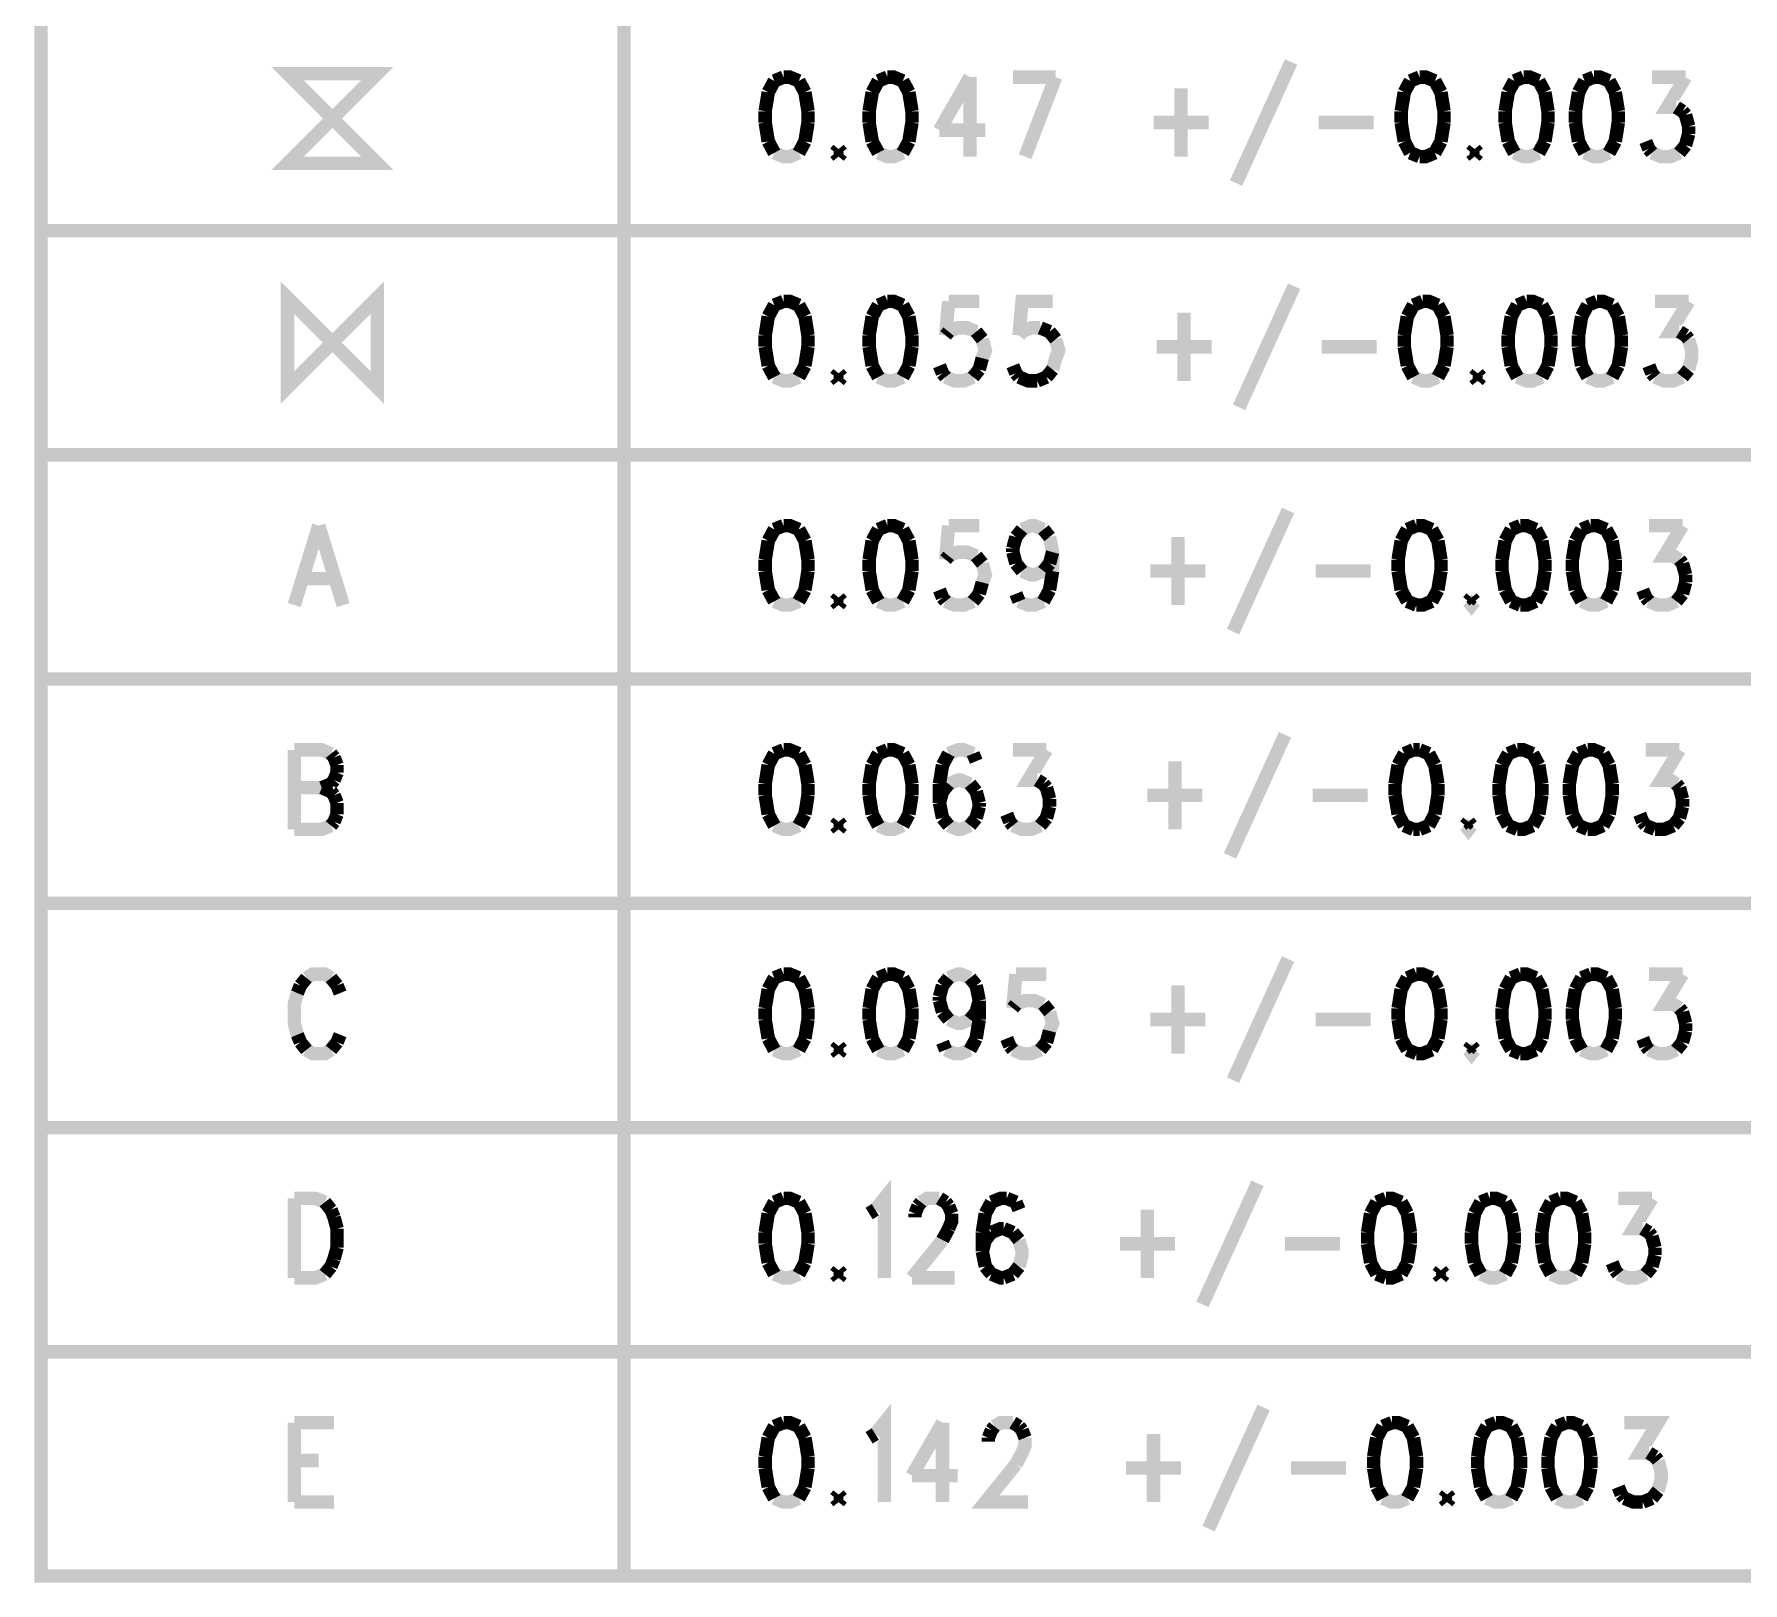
# Model space of a CAD drawing. Extents: x 7.3 to 18.3, y 4.7 to 13.
# Drawn here: x 14.617 to 16.522, y 7.992 to 9.719 of the extents above; entities that cross this region are included whole.
import ezdxf

# ---------------------------------------------------------------- set-up
doc = ezdxf.new("R2010")
doc.units = 0
doc.layers.add('DD_PHO', color=6, linetype='CONTINUOUS')

msp = doc.modelspace()

# ---------------------------------------------------------------- linework, layer by layer
at = {"layer": 'DD_PHO', "const_width": 0.015}
for points in [[(14.625, 11.325), (14.625, 8), (18.275, 8), (18.275, 11.325), (14.625, 11.325)], [(15.275, 11.025), (15.275, 8)], [(14.9, 9.675), (15, 9.675), (14.9, 9.575), (15, 9.575), (14.9, 9.675)], [(15.45295, 9.67109), (15.44272, 9.66687)], [(15.47, 9.66687), (15.45977, 9.67109), (15.45295, 9.67109)], [(15.56886, 9.67109), (15.55863, 9.66687)], [(15.5859, 9.66687), (15.57568, 9.67109), (15.56886, 9.67109)], [(15.6609, 9.67109), (15.62681, 9.61203)], [(15.6609, 9.67109), (15.6609, 9.5825)], [(15.70863, 9.67109), (15.75636, 9.67109)], [(15.75636, 9.67109), (15.72227, 9.5825)], [(16.01886, 9.68796), (15.9575, 9.55296)], [(16.16204, 9.67109), (16.15181, 9.66687)], [(16.17909, 9.66687), (16.16886, 9.67109), (16.16204, 9.67109)], [(16.27795, 9.67109), (16.26772, 9.66687)], [(16.295, 9.66687), (16.28477, 9.67109), (16.27795, 9.67109)], [(16.35636, 9.67109), (16.34613, 9.66687)], [(16.3734, 9.66687), (16.36318, 9.67109), (16.35636, 9.67109)], [(16.42113, 9.67109), (16.45863, 9.67109)], [(16.45863, 9.67109), (16.43818, 9.63734), (16.4484, 9.63734)], [(15.4359, 9.65421), (15.4325, 9.63312)], [(15.44272, 9.66687), (15.4359, 9.65421)], [(15.47681, 9.65421), (15.47, 9.66687)], [(15.48022, 9.63312), (15.47681, 9.65421)], [(15.55181, 9.65421), (15.5484, 9.63312)], [(15.55863, 9.66687), (15.55181, 9.65421)], [(15.59272, 9.65421), (15.5859, 9.66687)], [(15.59613, 9.63312), (15.59272, 9.65421)], [(15.89613, 9.65843), (15.89613, 9.5825)], [(16.145, 9.65421), (16.14159, 9.63312)], [(16.15181, 9.66687), (16.145, 9.65421)], [(16.1859, 9.65421), (16.17909, 9.66687)], [(16.18931, 9.63312), (16.1859, 9.65421)], [(16.2609, 9.65421), (16.2575, 9.63312)], [(16.26772, 9.66687), (16.2609, 9.65421)], [(16.30181, 9.65421), (16.295, 9.66687)], [(16.30522, 9.63312), (16.30181, 9.65421)], [(16.33931, 9.65421), (16.3359, 9.63312)], [(16.34613, 9.66687), (16.33931, 9.65421)], [(16.38022, 9.65421), (16.3734, 9.66687)], [(16.38363, 9.63312), (16.38022, 9.65421)], [(15.4325, 9.63312), (15.4325, 9.62046)], [(15.48022, 9.62046), (15.48022, 9.63312)], [(15.5484, 9.63312), (15.5484, 9.62046)], [(15.59613, 9.62046), (15.59613, 9.63312)], [(16.14159, 9.63312), (16.14159, 9.62046)], [(16.18931, 9.62046), (16.18931, 9.63312)], [(16.2575, 9.63312), (16.2575, 9.62046)], [(16.30522, 9.62046), (16.30522, 9.63312)], [(16.3359, 9.63312), (16.3359, 9.62046)], [(16.38363, 9.62046), (16.38363, 9.63312)], [(16.4484, 9.63734), (16.45522, 9.63312)], [(16.45522, 9.63312), (16.45863, 9.6289)], [(15.4325, 9.62046), (15.4359, 9.59937)], [(15.47681, 9.59937), (15.48022, 9.62046)], [(15.5484, 9.62046), (15.55181, 9.59937)], [(15.59272, 9.59937), (15.59613, 9.62046)], [(15.86545, 9.62046), (15.92681, 9.62046)], [(16.04954, 9.62046), (16.1109, 9.62046)], [(16.14159, 9.62046), (16.145, 9.59937)], [(16.1859, 9.59937), (16.18931, 9.62046)], [(16.2575, 9.62046), (16.2609, 9.59937)], [(16.30181, 9.59937), (16.30522, 9.62046)], [(16.3359, 9.62046), (16.33931, 9.59937)], [(16.38022, 9.59937), (16.38363, 9.62046)], [(16.45863, 9.6289), (16.46204, 9.61625)], [(16.46204, 9.61625), (16.46204, 9.60781)], [(15.4359, 9.59937), (15.44272, 9.58671)], [(15.47, 9.58671), (15.47681, 9.59937)], [(15.55181, 9.59937), (15.55863, 9.58671)], [(15.5859, 9.58671), (15.59272, 9.59937)], [(15.62681, 9.61203), (15.67795, 9.61203)], [(16.145, 9.59937), (16.15181, 9.58671)], [(16.17909, 9.58671), (16.1859, 9.59937)], [(16.2609, 9.59937), (16.26772, 9.58671)], [(16.295, 9.58671), (16.30181, 9.59937)], [(16.33931, 9.59937), (16.34613, 9.58671)], [(16.3734, 9.58671), (16.38022, 9.59937)], [(16.41772, 9.59093), (16.41431, 9.59937)], [(16.45863, 9.59515), (16.45181, 9.58671)], [(16.46204, 9.60781), (16.45863, 9.59515)], [(15.44272, 9.58671), (15.45295, 9.5825), (15.45977, 9.5825), (15.47, 9.58671)], [(15.51431, 9.59093), (15.5109, 9.58671)], [(15.5109, 9.58671), (15.51431, 9.5825)], [(15.51772, 9.58671), (15.51431, 9.59093)], [(15.51431, 9.5825), (15.51772, 9.58671)], [(15.55863, 9.58671), (15.56886, 9.5825), (15.57568, 9.5825), (15.5859, 9.58671)], [(16.15181, 9.58671), (16.16204, 9.5825)], [(16.16204, 9.5825), (16.16886, 9.5825), (16.17909, 9.58671)], [(16.2234, 9.59093), (16.22, 9.58671)], [(16.22, 9.58671), (16.2234, 9.5825)], [(16.22681, 9.58671), (16.2234, 9.59093)], [(16.2234, 9.5825), (16.22681, 9.58671)], [(16.26772, 9.58671), (16.27795, 9.5825), (16.28477, 9.5825), (16.295, 9.58671)], [(16.34613, 9.58671), (16.35636, 9.5825), (16.36318, 9.5825), (16.3734, 9.58671)], [(16.42113, 9.58671), (16.41772, 9.59093)], [(16.45181, 9.58671), (16.44159, 9.5825), (16.43136, 9.5825), (16.42113, 9.58671)], [(14.625, 9.5), (18.275, 9.5)], [(14.9, 9.325), (14.9, 9.425), (15, 9.325), (15, 9.425), (14.9, 9.325)], [(16.02227, 9.43796), (15.9609, 9.30296)], [(15.4359, 9.40421), (15.4325, 9.38312)], [(15.44272, 9.41687), (15.4359, 9.40421)], [(15.45295, 9.42109), (15.44272, 9.41687)], [(15.47, 9.41687), (15.45977, 9.42109), (15.45295, 9.42109)], [(15.47681, 9.40421), (15.47, 9.41687)], [(15.48022, 9.38312), (15.47681, 9.40421)], [(15.55181, 9.40421), (15.5484, 9.38312)], [(15.55863, 9.41687), (15.55181, 9.40421)], [(15.56886, 9.42109), (15.55863, 9.41687)], [(15.5859, 9.41687), (15.57568, 9.42109), (15.56886, 9.42109)], [(15.59272, 9.40421), (15.5859, 9.41687)], [(15.59613, 9.38312), (15.59272, 9.40421)], [(15.63704, 9.42109), (15.63363, 9.38312)], [(15.67113, 9.42109), (15.63704, 9.42109)], [(15.75295, 9.42109), (15.71886, 9.42109), (15.71545, 9.38312)], [(15.89954, 9.40843), (15.89954, 9.3325)], [(16.1484, 9.40421), (16.145, 9.38312)], [(16.15522, 9.41687), (16.1484, 9.40421)], [(16.16545, 9.42109), (16.15522, 9.41687)], [(16.1825, 9.41687), (16.17227, 9.42109), (16.16545, 9.42109)], [(16.18931, 9.40421), (16.1825, 9.41687)], [(16.19272, 9.38312), (16.18931, 9.40421)], [(16.26431, 9.40421), (16.2609, 9.38312)], [(16.27113, 9.41687), (16.26431, 9.40421)], [(16.28136, 9.42109), (16.27113, 9.41687)], [(16.2984, 9.41687), (16.28818, 9.42109), (16.28136, 9.42109)], [(16.30522, 9.40421), (16.2984, 9.41687)], [(16.30863, 9.38312), (16.30522, 9.40421)], [(16.34272, 9.40421), (16.33931, 9.38312)], [(16.34954, 9.41687), (16.34272, 9.40421)], [(16.35977, 9.42109), (16.34954, 9.41687)], [(16.37681, 9.41687), (16.36659, 9.42109), (16.35977, 9.42109)], [(16.38363, 9.40421), (16.37681, 9.41687)], [(16.38704, 9.38312), (16.38363, 9.40421)], [(16.42454, 9.42109), (16.46204, 9.42109)], [(16.46204, 9.42109), (16.44159, 9.38734), (16.45181, 9.38734)], [(15.63363, 9.38312), (15.63704, 9.38734)], [(15.63704, 9.38734), (15.64727, 9.39156), (15.6575, 9.39156), (15.66772, 9.38734)], [(15.66772, 9.38734), (15.67454, 9.3789)], [(15.71545, 9.38312), (15.71886, 9.38734), (15.72909, 9.39156), (15.73931, 9.39156)], [(15.73931, 9.39156), (15.74954, 9.38734)], [(15.74954, 9.38734), (15.75636, 9.3789)], [(16.45181, 9.38734), (16.45863, 9.38312)], [(15.4325, 9.38312), (15.4325, 9.37046)], [(15.4325, 9.37046), (15.4359, 9.34937)], [(15.47681, 9.34937), (15.48022, 9.37046)], [(15.48022, 9.37046), (15.48022, 9.38312)], [(15.5484, 9.38312), (15.5484, 9.37046)], [(15.5484, 9.37046), (15.55181, 9.34937)], [(15.59272, 9.34937), (15.59613, 9.37046)], [(15.59613, 9.37046), (15.59613, 9.38312)], [(15.67454, 9.3789), (15.67795, 9.36625), (15.67454, 9.35781)], [(15.75636, 9.3789), (15.75977, 9.36625), (15.75636, 9.35781), (15.75295, 9.34515)], [(15.86886, 9.37046), (15.93022, 9.37046)], [(16.05295, 9.37046), (16.11431, 9.37046)], [(16.145, 9.38312), (16.145, 9.37046)], [(16.145, 9.37046), (16.1484, 9.34937)], [(16.18931, 9.34937), (16.19272, 9.37046)], [(16.19272, 9.37046), (16.19272, 9.38312)], [(16.2609, 9.38312), (16.2609, 9.37046)], [(16.2609, 9.37046), (16.26431, 9.34937)], [(16.30522, 9.34937), (16.30863, 9.37046)], [(16.30863, 9.37046), (16.30863, 9.38312)], [(16.33931, 9.38312), (16.33931, 9.37046)], [(16.33931, 9.37046), (16.34272, 9.34937)], [(16.38363, 9.34937), (16.38704, 9.37046)], [(16.38704, 9.37046), (16.38704, 9.38312)], [(16.45863, 9.38312), (16.46204, 9.3789)], [(16.46204, 9.3789), (16.46545, 9.36625), (16.46545, 9.35781), (16.46204, 9.34515)], [(15.4359, 9.34937), (15.44272, 9.33671)], [(15.47, 9.33671), (15.47681, 9.34937)], [(15.55181, 9.34937), (15.55863, 9.33671)], [(15.5859, 9.33671), (15.59272, 9.34937)], [(15.63022, 9.34093), (15.62681, 9.34937)], [(15.67454, 9.35781), (15.67113, 9.34515)], [(15.71204, 9.34093), (15.70863, 9.34937)], [(16.1484, 9.34937), (16.15522, 9.33671)], [(16.1825, 9.33671), (16.18931, 9.34937)], [(16.26431, 9.34937), (16.27113, 9.33671)], [(16.2984, 9.33671), (16.30522, 9.34937)], [(16.34272, 9.34937), (16.34954, 9.33671)], [(16.37681, 9.33671), (16.38363, 9.34937)], [(16.42113, 9.34093), (16.41772, 9.34937)], [(15.44272, 9.33671), (15.45295, 9.3325), (15.45977, 9.3325), (15.47, 9.33671)], [(15.51431, 9.34093), (15.5109, 9.33671)], [(15.5109, 9.33671), (15.51431, 9.3325)], [(15.51772, 9.33671), (15.51431, 9.34093)], [(15.51431, 9.3325), (15.51772, 9.33671)], [(15.55863, 9.33671), (15.56886, 9.3325), (15.57568, 9.3325), (15.5859, 9.33671)], [(15.63363, 9.33671), (15.63022, 9.34093)], [(15.66431, 9.33671), (15.65409, 9.3325), (15.64386, 9.3325), (15.63363, 9.33671)], [(15.67113, 9.34515), (15.66431, 9.33671)], [(15.71545, 9.33671), (15.71204, 9.34093)], [(15.7359, 9.3325), (15.72568, 9.3325), (15.71545, 9.33671)], [(15.74613, 9.33671), (15.7359, 9.3325)], [(15.75295, 9.34515), (15.74613, 9.33671)], [(16.15522, 9.33671), (16.16545, 9.3325), (16.17227, 9.3325), (16.1825, 9.33671)], [(16.22681, 9.34093), (16.2234, 9.33671)], [(16.2234, 9.33671), (16.22681, 9.3325)], [(16.23022, 9.33671), (16.22681, 9.34093)], [(16.22681, 9.3325), (16.23022, 9.33671)], [(16.27113, 9.33671), (16.28136, 9.3325), (16.28818, 9.3325), (16.2984, 9.33671)], [(16.34954, 9.33671), (16.35977, 9.3325), (16.36659, 9.3325), (16.37681, 9.33671)], [(16.42454, 9.33671), (16.42113, 9.34093)], [(16.45522, 9.33671), (16.445, 9.3325), (16.43477, 9.3325), (16.42454, 9.33671)], [(16.46204, 9.34515), (16.45522, 9.33671)], [(14.625, 9.25), (18.275, 9.25)], [(16.01545, 9.18796), (15.95409, 9.05296)], [(14.93477, 9.17109), (14.9075, 9.0825)], [(14.93477, 9.17109), (14.96204, 9.0825)], [(15.44272, 9.16687), (15.4359, 9.15421)], [(15.45295, 9.17109), (15.44272, 9.16687)], [(15.47, 9.16687), (15.45977, 9.17109), (15.45295, 9.17109)], [(15.47681, 9.15421), (15.47, 9.16687)], [(15.55863, 9.16687), (15.55181, 9.15421)], [(15.56886, 9.17109), (15.55863, 9.16687)], [(15.5859, 9.16687), (15.57568, 9.17109), (15.56886, 9.17109)], [(15.59272, 9.15421), (15.5859, 9.16687)], [(15.63704, 9.17109), (15.63363, 9.13312)], [(15.67113, 9.17109), (15.63704, 9.17109)], [(15.70863, 9.14578), (15.71204, 9.15843)], [(15.71204, 9.15843), (15.71886, 9.16687)], [(15.71886, 9.16687), (15.72909, 9.17109), (15.7325, 9.17109), (15.74272, 9.16687)], [(15.74272, 9.16687), (15.74954, 9.15843)], [(15.74954, 9.15843), (15.75295, 9.14156), (15.75295, 9.12046)], [(15.89272, 9.15843), (15.89272, 9.0825)], [(16.1484, 9.16687), (16.14159, 9.15421)], [(16.15863, 9.17109), (16.1484, 9.16687)], [(16.17568, 9.16687), (16.16545, 9.17109), (16.15863, 9.17109)], [(16.1825, 9.15421), (16.17568, 9.16687)], [(16.26431, 9.16687), (16.2575, 9.15421)], [(16.27454, 9.17109), (16.26431, 9.16687)], [(16.29159, 9.16687), (16.28136, 9.17109), (16.27454, 9.17109)], [(16.2984, 9.15421), (16.29159, 9.16687)], [(16.34272, 9.16687), (16.3359, 9.15421)], [(16.35295, 9.17109), (16.34272, 9.16687)], [(16.37, 9.16687), (16.35977, 9.17109), (16.35295, 9.17109)], [(16.37681, 9.15421), (16.37, 9.16687)], [(16.41772, 9.17109), (16.45522, 9.17109)], [(16.45522, 9.17109), (16.43477, 9.13734), (16.445, 9.13734), (16.45181, 9.13312)], [(15.4359, 9.15421), (15.4325, 9.13312)], [(15.48022, 9.13312), (15.47681, 9.15421)], [(15.55181, 9.15421), (15.5484, 9.13312)], [(15.59613, 9.13312), (15.59272, 9.15421)], [(15.63363, 9.13312), (15.63704, 9.13734)], [(15.63704, 9.13734), (15.64727, 9.14156), (15.6575, 9.14156), (15.66772, 9.13734)], [(15.66772, 9.13734), (15.67454, 9.1289)], [(15.70863, 9.14156), (15.70863, 9.14578)], [(15.71204, 9.1289), (15.70863, 9.14156)], [(15.75295, 9.14156), (15.74954, 9.1289)], [(16.14159, 9.15421), (16.13818, 9.13312)], [(16.1859, 9.13312), (16.1825, 9.15421)], [(16.2575, 9.15421), (16.25409, 9.13312)], [(16.30181, 9.13312), (16.2984, 9.15421)], [(16.3359, 9.15421), (16.3325, 9.13312)], [(16.38022, 9.13312), (16.37681, 9.15421)], [(15.4325, 9.13312), (15.4325, 9.12046)], [(15.4325, 9.12046), (15.4359, 9.09937)], [(15.47681, 9.09937), (15.48022, 9.12046)], [(15.48022, 9.12046), (15.48022, 9.13312)], [(15.5484, 9.13312), (15.5484, 9.12046)], [(15.5484, 9.12046), (15.55181, 9.09937)], [(15.59272, 9.09937), (15.59613, 9.12046)], [(15.59613, 9.12046), (15.59613, 9.13312)], [(15.67454, 9.1289), (15.67795, 9.11625), (15.67454, 9.10781)], [(15.71886, 9.12046), (15.71204, 9.1289)], [(15.74272, 9.12046), (15.7325, 9.11625), (15.72909, 9.11625), (15.71886, 9.12046)], [(15.74954, 9.1289), (15.74272, 9.12046)], [(15.75295, 9.12046), (15.74954, 9.09937)], [(15.86204, 9.12046), (15.9234, 9.12046)], [(16.04613, 9.12046), (16.1075, 9.12046)], [(16.13818, 9.13312), (16.13818, 9.12046)], [(16.13818, 9.12046), (16.14159, 9.09937)], [(16.1825, 9.09937), (16.1859, 9.12046)], [(16.1859, 9.12046), (16.1859, 9.13312)], [(16.25409, 9.13312), (16.25409, 9.12046)], [(16.25409, 9.12046), (16.2575, 9.09937)], [(16.2984, 9.09937), (16.30181, 9.12046)], [(16.30181, 9.12046), (16.30181, 9.13312)], [(16.3325, 9.13312), (16.3325, 9.12046)], [(16.3325, 9.12046), (16.3359, 9.09937)], [(16.37681, 9.09937), (16.38022, 9.12046)], [(16.38022, 9.12046), (16.38022, 9.13312)], [(16.45181, 9.13312), (16.45522, 9.1289)], [(16.45522, 9.1289), (16.45863, 9.11625)], [(14.91772, 9.11203), (14.95181, 9.11203)], [(15.4359, 9.09937), (15.44272, 9.08671)], [(15.47, 9.08671), (15.47681, 9.09937)], [(15.55181, 9.09937), (15.55863, 9.08671)], [(15.5859, 9.08671), (15.59272, 9.09937)], [(15.63022, 9.09093), (15.62681, 9.09937)], [(15.67454, 9.10781), (15.67113, 9.09515)], [(15.74954, 9.09937), (15.74272, 9.08671)], [(16.14159, 9.09937), (16.1484, 9.08671)], [(16.17568, 9.08671), (16.1825, 9.09937)], [(16.2575, 9.09937), (16.26431, 9.08671)], [(16.29159, 9.08671), (16.2984, 9.09937)], [(16.3359, 9.09937), (16.34272, 9.08671)], [(16.37, 9.08671), (16.37681, 9.09937)], [(16.41431, 9.09093), (16.4109, 9.09937)], [(16.45863, 9.10781), (16.45522, 9.09515)], [(16.45863, 9.11625), (16.45863, 9.10781)], [(15.44272, 9.08671), (15.45295, 9.0825), (15.45977, 9.0825), (15.47, 9.08671)], [(15.51431, 9.09093), (15.5109, 9.08671)], [(15.5109, 9.08671), (15.51431, 9.0825)], [(15.51772, 9.08671), (15.51431, 9.09093)], [(15.51431, 9.0825), (15.51772, 9.08671)], [(15.55863, 9.08671), (15.56886, 9.0825), (15.57568, 9.0825), (15.5859, 9.08671)], [(15.63363, 9.08671), (15.63022, 9.09093)], [(15.66431, 9.08671), (15.65409, 9.0825), (15.64386, 9.0825), (15.63363, 9.08671)], [(15.67113, 9.09515), (15.66431, 9.08671)], [(15.71545, 9.08671), (15.71204, 9.09515)], [(15.74272, 9.08671), (15.7325, 9.0825), (15.72568, 9.0825), (15.71545, 9.08671)], [(16.1484, 9.08671), (16.15863, 9.0825)], [(16.15863, 9.0825), (16.16545, 9.0825), (16.17568, 9.08671)], [(16.22, 9.09093), (16.21659, 9.08671)], [(16.21659, 9.08671), (16.22, 9.0825), (16.2234, 9.08671)], [(16.2234, 9.08671), (16.22, 9.09093)], [(16.26431, 9.08671), (16.27454, 9.0825)], [(16.27454, 9.0825), (16.28136, 9.0825), (16.29159, 9.08671)], [(16.34272, 9.08671), (16.35295, 9.0825), (16.35977, 9.0825), (16.37, 9.08671)], [(16.41772, 9.08671), (16.41431, 9.09093)], [(16.4484, 9.08671), (16.43818, 9.0825), (16.42795, 9.0825), (16.41772, 9.08671)], [(16.45522, 9.09515), (16.4484, 9.08671)], [(14.625, 9), (18.275, 9)], [(16.01204, 8.93796), (15.95068, 8.80296)], [(14.9075, 8.92109), (14.9075, 8.8325)], [(14.9075, 8.92109), (14.93818, 8.92109), (14.9484, 8.91687)], [(14.9484, 8.91687), (14.95181, 8.91265)], [(14.95181, 8.91265), (14.95522, 8.90421)], [(15.44272, 8.91687), (15.4359, 8.90421)], [(15.45295, 8.92109), (15.44272, 8.91687)], [(15.47, 8.91687), (15.45977, 8.92109), (15.45295, 8.92109)], [(15.47681, 8.90421), (15.47, 8.91687)], [(15.55863, 8.91687), (15.55181, 8.90421)], [(15.56886, 8.92109), (15.55863, 8.91687)], [(15.5859, 8.91687), (15.57568, 8.92109), (15.56886, 8.92109)], [(15.59272, 8.90421), (15.5859, 8.91687)], [(15.63704, 8.91687), (15.63022, 8.90421)], [(15.66431, 8.91687), (15.65409, 8.92109), (15.64727, 8.92109), (15.63704, 8.91687)], [(15.66772, 8.90843), (15.66431, 8.91687)], [(15.70863, 8.92109), (15.74613, 8.92109)], [(15.74613, 8.92109), (15.72568, 8.88734), (15.7359, 8.88734)], [(15.88931, 8.90843), (15.88931, 8.8325)], [(16.145, 8.91687), (16.13818, 8.90421)], [(16.15522, 8.92109), (16.145, 8.91687)], [(16.16204, 8.92109), (16.15522, 8.92109)], [(16.17227, 8.91687), (16.16204, 8.92109)], [(16.17909, 8.90421), (16.17227, 8.91687)], [(16.2609, 8.91687), (16.25409, 8.90421)], [(16.27113, 8.92109), (16.2609, 8.91687)], [(16.28818, 8.91687), (16.27795, 8.92109), (16.27113, 8.92109)], [(16.295, 8.90421), (16.28818, 8.91687)], [(16.33931, 8.91687), (16.3325, 8.90421)], [(16.34954, 8.92109), (16.33931, 8.91687)], [(16.36659, 8.91687), (16.35636, 8.92109), (16.34954, 8.92109)], [(16.3734, 8.90421), (16.36659, 8.91687)], [(16.41431, 8.92109), (16.45181, 8.92109)], [(16.45181, 8.92109), (16.43136, 8.88734), (16.44159, 8.88734), (16.4484, 8.88312)], [(14.95522, 8.89578), (14.95181, 8.88734)], [(14.95522, 8.90421), (14.95522, 8.89578)], [(15.4359, 8.90421), (15.4325, 8.88312)], [(15.48022, 8.88312), (15.47681, 8.90421)], [(15.55181, 8.90421), (15.5484, 8.88312)], [(15.59613, 8.88312), (15.59272, 8.90421)], [(15.63022, 8.90421), (15.62681, 8.88312)], [(16.13818, 8.90421), (16.13477, 8.88312)], [(16.1825, 8.88312), (16.17909, 8.90421)], [(16.25409, 8.90421), (16.25068, 8.88312)], [(16.2984, 8.88312), (16.295, 8.90421)], [(16.3325, 8.90421), (16.32909, 8.88312)], [(16.37681, 8.88312), (16.3734, 8.90421)], [(14.9075, 8.8789), (14.93818, 8.8789)], [(14.9484, 8.88312), (14.93818, 8.8789)], [(14.93818, 8.8789), (14.9484, 8.87468)], [(14.95181, 8.88734), (14.9484, 8.88312)], [(14.9484, 8.87468), (14.95181, 8.87046)], [(14.95181, 8.87046), (14.95522, 8.86203)], [(15.4325, 8.88312), (15.4325, 8.87046)], [(15.4325, 8.87046), (15.4359, 8.84937)], [(15.47681, 8.84937), (15.48022, 8.87046)], [(15.48022, 8.87046), (15.48022, 8.88312)], [(15.5484, 8.88312), (15.5484, 8.87046)], [(15.5484, 8.87046), (15.55181, 8.84937)], [(15.59272, 8.84937), (15.59613, 8.87046)], [(15.59613, 8.87046), (15.59613, 8.88312)], [(15.62681, 8.88312), (15.62681, 8.86203)], [(15.63022, 8.87468), (15.62681, 8.86203)], [(15.63704, 8.88312), (15.63022, 8.87468)], [(15.6609, 8.88312), (15.65068, 8.88734), (15.64727, 8.88734), (15.63704, 8.88312)], [(15.66772, 8.87468), (15.6609, 8.88312)], [(15.67113, 8.86203), (15.66772, 8.87468)], [(15.7359, 8.88734), (15.74272, 8.88312)], [(15.74272, 8.88312), (15.74613, 8.8789)], [(15.74613, 8.8789), (15.74954, 8.86625)], [(15.85863, 8.87046), (15.92, 8.87046)], [(16.04272, 8.87046), (16.10409, 8.87046)], [(16.13477, 8.88312), (16.13477, 8.87046)], [(16.13477, 8.87046), (16.13818, 8.84937)], [(16.17909, 8.84937), (16.1825, 8.87046)], [(16.1825, 8.87046), (16.1825, 8.88312)], [(16.25068, 8.88312), (16.25068, 8.87046)], [(16.25068, 8.87046), (16.25409, 8.84937)], [(16.295, 8.84937), (16.2984, 8.87046)], [(16.2984, 8.87046), (16.2984, 8.88312)], [(16.32909, 8.88312), (16.32909, 8.87046)], [(16.32909, 8.87046), (16.3325, 8.84937)], [(16.3734, 8.84937), (16.37681, 8.87046)], [(16.37681, 8.87046), (16.37681, 8.88312)], [(16.4484, 8.88312), (16.45181, 8.8789)], [(16.45181, 8.8789), (16.45522, 8.86625)], [(14.95522, 8.86203), (14.95522, 8.84937)], [(15.62681, 8.86203), (15.63022, 8.84515)], [(15.66772, 8.84515), (15.67113, 8.85781)], [(15.67113, 8.85781), (15.67113, 8.86203)], [(15.74954, 8.85781), (15.74613, 8.84515)], [(15.74954, 8.86625), (15.74954, 8.85781)], [(16.45522, 8.85781), (16.45181, 8.84515)], [(16.45522, 8.86625), (16.45522, 8.85781)], [(14.9484, 8.83671), (14.93818, 8.8325), (14.9075, 8.8325)], [(14.95181, 8.84093), (14.9484, 8.83671)], [(14.95522, 8.84937), (14.95181, 8.84093)], [(15.4359, 8.84937), (15.44272, 8.83671)], [(15.44272, 8.83671), (15.45295, 8.8325), (15.45977, 8.8325), (15.47, 8.83671)], [(15.47, 8.83671), (15.47681, 8.84937)], [(15.51431, 8.84093), (15.5109, 8.83671)], [(15.5109, 8.83671), (15.51431, 8.8325)], [(15.51772, 8.83671), (15.51431, 8.84093)], [(15.51431, 8.8325), (15.51772, 8.83671)], [(15.55181, 8.84937), (15.55863, 8.83671)], [(15.55863, 8.83671), (15.56886, 8.8325), (15.57568, 8.8325), (15.5859, 8.83671)], [(15.5859, 8.83671), (15.59272, 8.84937)], [(15.63022, 8.84515), (15.63704, 8.83671)], [(15.63704, 8.83671), (15.64727, 8.8325), (15.65068, 8.8325), (15.6609, 8.83671)], [(15.6609, 8.83671), (15.66772, 8.84515)], [(15.70522, 8.84093), (15.70181, 8.84937)], [(15.70863, 8.83671), (15.70522, 8.84093)], [(15.73931, 8.83671), (15.72909, 8.8325), (15.71886, 8.8325), (15.70863, 8.83671)], [(15.74613, 8.84515), (15.73931, 8.83671)], [(16.13818, 8.84937), (16.145, 8.83671)], [(16.145, 8.83671), (16.15522, 8.8325)], [(16.15522, 8.8325), (16.16204, 8.8325)], [(16.16204, 8.8325), (16.17227, 8.83671)], [(16.17227, 8.83671), (16.17909, 8.84937)], [(16.21659, 8.84093), (16.21318, 8.83671)], [(16.21318, 8.83671), (16.21659, 8.8325), (16.22, 8.83671)], [(16.22, 8.83671), (16.21659, 8.84093)], [(16.25409, 8.84937), (16.2609, 8.83671)], [(16.2609, 8.83671), (16.27113, 8.8325)], [(16.27113, 8.8325), (16.27795, 8.8325), (16.28818, 8.83671)], [(16.28818, 8.83671), (16.295, 8.84937)], [(16.3325, 8.84937), (16.33931, 8.83671)], [(16.33931, 8.83671), (16.34954, 8.8325)], [(16.34954, 8.8325), (16.35636, 8.8325), (16.36659, 8.83671)], [(16.36659, 8.83671), (16.3734, 8.84937)], [(16.4109, 8.84093), (16.4075, 8.84937)], [(16.41431, 8.83671), (16.4109, 8.84093)], [(16.42454, 8.8325), (16.41431, 8.83671)], [(16.445, 8.83671), (16.43477, 8.8325), (16.42454, 8.8325)], [(16.45181, 8.84515), (16.445, 8.83671)], [(14.625, 8.75), (18.275, 8.75)], [(16.01545, 8.68796), (15.95409, 8.55296)], [(14.92113, 8.66687), (14.91431, 8.65843)], [(14.9484, 8.66687), (14.94159, 8.67109), (14.92795, 8.67109), (14.92113, 8.66687)], [(14.95522, 8.65843), (14.9484, 8.66687)], [(15.44272, 8.66687), (15.4359, 8.65421)], [(15.45295, 8.67109), (15.44272, 8.66687)], [(15.47, 8.66687), (15.45977, 8.67109), (15.45295, 8.67109)], [(15.47681, 8.65421), (15.47, 8.66687)], [(15.55863, 8.66687), (15.55181, 8.65421)], [(15.56886, 8.67109), (15.55863, 8.66687)], [(15.5859, 8.66687), (15.57568, 8.67109), (15.56886, 8.67109)], [(15.59272, 8.65421), (15.5859, 8.66687)], [(15.63022, 8.65843), (15.63704, 8.66687)], [(15.63704, 8.66687), (15.64727, 8.67109), (15.65068, 8.67109), (15.6609, 8.66687)], [(15.6609, 8.66687), (15.66772, 8.65843)], [(15.71204, 8.67109), (15.70863, 8.63312)], [(15.74613, 8.67109), (15.71204, 8.67109)], [(16.1484, 8.66687), (16.14159, 8.65421)], [(16.15863, 8.67109), (16.1484, 8.66687)], [(16.17568, 8.66687), (16.16545, 8.67109), (16.15863, 8.67109)], [(16.1825, 8.65421), (16.17568, 8.66687)], [(16.26431, 8.66687), (16.2575, 8.65421)], [(16.27454, 8.67109), (16.26431, 8.66687)], [(16.29159, 8.66687), (16.28136, 8.67109), (16.27454, 8.67109)], [(16.2984, 8.65421), (16.29159, 8.66687)], [(16.34272, 8.66687), (16.3359, 8.65421)], [(16.35295, 8.67109), (16.34272, 8.66687)], [(16.37, 8.66687), (16.35977, 8.67109), (16.35295, 8.67109)], [(16.37681, 8.65421), (16.37, 8.66687)], [(16.41772, 8.67109), (16.45522, 8.67109)], [(16.45522, 8.67109), (16.43477, 8.63734), (16.445, 8.63734), (16.45181, 8.63312)], [(14.9109, 8.65), (14.9075, 8.63734), (14.9075, 8.61625), (14.9109, 8.60359)], [(14.91431, 8.65843), (14.9109, 8.65)], [(14.95863, 8.65), (14.95522, 8.65843)], [(15.4359, 8.65421), (15.4325, 8.63312)], [(15.48022, 8.63312), (15.47681, 8.65421)], [(15.55181, 8.65421), (15.5484, 8.63312)], [(15.59613, 8.63312), (15.59272, 8.65421)], [(15.62681, 8.64578), (15.63022, 8.65843)], [(15.62681, 8.64156), (15.62681, 8.64578)], [(15.63022, 8.6289), (15.62681, 8.64156)], [(15.66772, 8.65843), (15.67113, 8.64156)], [(15.67113, 8.64156), (15.66772, 8.6289)], [(15.67113, 8.64156), (15.67113, 8.62046)], [(15.71204, 8.63734), (15.72227, 8.64156), (15.7325, 8.64156), (15.74272, 8.63734)], [(15.89272, 8.65843), (15.89272, 8.5825)], [(16.14159, 8.65421), (16.13818, 8.63312)], [(16.1859, 8.63312), (16.1825, 8.65421)], [(16.2575, 8.65421), (16.25409, 8.63312)], [(16.30181, 8.63312), (16.2984, 8.65421)], [(16.3359, 8.65421), (16.3325, 8.63312)], [(16.38022, 8.63312), (16.37681, 8.65421)], [(15.4325, 8.63312), (15.4325, 8.62046)], [(15.48022, 8.62046), (15.48022, 8.63312)], [(15.5484, 8.63312), (15.5484, 8.62046)], [(15.59613, 8.62046), (15.59613, 8.63312)], [(15.63704, 8.62046), (15.63022, 8.6289)], [(15.66772, 8.6289), (15.6609, 8.62046)], [(15.70863, 8.63312), (15.71204, 8.63734)], [(15.74272, 8.63734), (15.74954, 8.6289)], [(15.74954, 8.6289), (15.75295, 8.61625), (15.74954, 8.60781)], [(16.13818, 8.63312), (16.13818, 8.62046)], [(16.1859, 8.62046), (16.1859, 8.63312)], [(16.25409, 8.63312), (16.25409, 8.62046)], [(16.30181, 8.62046), (16.30181, 8.63312)], [(16.3325, 8.63312), (16.3325, 8.62046)], [(16.38022, 8.62046), (16.38022, 8.63312)], [(16.45181, 8.63312), (16.45522, 8.6289)], [(16.45522, 8.6289), (16.45863, 8.61625)], [(14.9109, 8.60359), (14.91431, 8.59515)], [(14.95522, 8.59515), (14.95863, 8.60359)], [(15.4325, 8.62046), (15.4359, 8.59937)], [(15.47681, 8.59937), (15.48022, 8.62046)], [(15.5484, 8.62046), (15.55181, 8.59937)], [(15.59272, 8.59937), (15.59613, 8.62046)], [(15.6609, 8.62046), (15.65068, 8.61625), (15.64727, 8.61625), (15.63704, 8.62046)], [(15.67113, 8.62046), (15.66772, 8.59937)], [(15.74954, 8.60781), (15.74613, 8.59515)], [(15.86204, 8.62046), (15.9234, 8.62046)], [(16.04613, 8.62046), (16.1075, 8.62046)], [(16.13818, 8.62046), (16.14159, 8.59937)], [(16.1825, 8.59937), (16.1859, 8.62046)], [(16.25409, 8.62046), (16.2575, 8.59937)], [(16.2984, 8.59937), (16.30181, 8.62046)], [(16.3325, 8.62046), (16.3359, 8.59937)], [(16.37681, 8.59937), (16.38022, 8.62046)], [(16.45863, 8.60781), (16.45522, 8.59515)], [(16.45863, 8.61625), (16.45863, 8.60781)], [(14.91431, 8.59515), (14.92113, 8.58671)], [(14.92113, 8.58671), (14.92795, 8.5825), (14.94159, 8.5825), (14.9484, 8.58671)], [(14.9484, 8.58671), (14.95522, 8.59515)], [(15.4359, 8.59937), (15.44272, 8.58671)], [(15.44272, 8.58671), (15.45295, 8.5825), (15.45977, 8.5825), (15.47, 8.58671)], [(15.47, 8.58671), (15.47681, 8.59937)], [(15.51431, 8.59093), (15.5109, 8.58671)], [(15.5109, 8.58671), (15.51431, 8.5825)], [(15.51772, 8.58671), (15.51431, 8.59093)], [(15.51431, 8.5825), (15.51772, 8.58671)], [(15.55181, 8.59937), (15.55863, 8.58671)], [(15.55863, 8.58671), (15.56886, 8.5825), (15.57568, 8.5825), (15.5859, 8.58671)], [(15.5859, 8.58671), (15.59272, 8.59937)], [(15.63363, 8.58671), (15.63022, 8.59515)], [(15.6609, 8.58671), (15.65068, 8.5825), (15.64386, 8.5825), (15.63363, 8.58671)], [(15.66772, 8.59937), (15.6609, 8.58671)], [(15.70522, 8.59093), (15.70181, 8.59937)], [(15.70863, 8.58671), (15.70522, 8.59093)], [(15.73931, 8.58671), (15.72909, 8.5825), (15.71886, 8.5825), (15.70863, 8.58671)], [(15.74613, 8.59515), (15.73931, 8.58671)], [(16.14159, 8.59937), (16.1484, 8.58671)], [(16.1484, 8.58671), (16.15863, 8.5825)], [(16.15863, 8.5825), (16.16545, 8.5825), (16.17568, 8.58671)], [(16.17568, 8.58671), (16.1825, 8.59937)], [(16.22, 8.59093), (16.21659, 8.58671)], [(16.21659, 8.58671), (16.22, 8.5825), (16.2234, 8.58671)], [(16.2234, 8.58671), (16.22, 8.59093)], [(16.2575, 8.59937), (16.26431, 8.58671)], [(16.26431, 8.58671), (16.27454, 8.5825)], [(16.27454, 8.5825), (16.28136, 8.5825), (16.29159, 8.58671)], [(16.29159, 8.58671), (16.2984, 8.59937)], [(16.3359, 8.59937), (16.34272, 8.58671)], [(16.34272, 8.58671), (16.35295, 8.5825), (16.35977, 8.5825), (16.37, 8.58671)], [(16.37, 8.58671), (16.37681, 8.59937)], [(16.41431, 8.59093), (16.4109, 8.59937)], [(16.41772, 8.58671), (16.41431, 8.59093)], [(16.4484, 8.58671), (16.43818, 8.5825), (16.42795, 8.5825), (16.41772, 8.58671)], [(16.45522, 8.59515), (16.4484, 8.58671)], [(14.625, 8.5), (18.275, 8.5)], [(15.55522, 8.40843), (15.56545, 8.42109), (15.56545, 8.3325)], [(15.98136, 8.43796), (15.92, 8.30296)], [(14.9075, 8.42109), (14.9075, 8.3325)], [(14.9075, 8.42109), (14.93136, 8.42109), (14.94159, 8.41687)], [(14.94159, 8.41687), (14.9484, 8.40843)], [(15.44272, 8.41687), (15.4359, 8.40421)], [(15.45295, 8.42109), (15.44272, 8.41687)], [(15.47, 8.41687), (15.45977, 8.42109), (15.45295, 8.42109)], [(15.47681, 8.40421), (15.47, 8.41687)], [(15.59954, 8.40421), (15.60295, 8.41265)], [(15.60295, 8.41265), (15.60636, 8.41687)], [(15.60636, 8.41687), (15.61318, 8.42109), (15.62681, 8.42109)], [(15.62681, 8.42109), (15.63363, 8.41687)], [(15.63363, 8.41687), (15.63704, 8.41265)], [(15.63704, 8.41265), (15.64045, 8.40421)], [(15.68477, 8.41687), (15.67795, 8.40421)], [(15.70181, 8.42109), (15.695, 8.42109), (15.68477, 8.41687)], [(15.71204, 8.41687), (15.70181, 8.42109)], [(15.71545, 8.40843), (15.71204, 8.41687)], [(16.11431, 8.41687), (16.1075, 8.40421)], [(16.12454, 8.42109), (16.11431, 8.41687)], [(16.14159, 8.41687), (16.13136, 8.42109), (16.12454, 8.42109)], [(16.1484, 8.40421), (16.14159, 8.41687)], [(16.23022, 8.41687), (16.2234, 8.40421)], [(16.24045, 8.42109), (16.23022, 8.41687)], [(16.2575, 8.41687), (16.24727, 8.42109), (16.24045, 8.42109)], [(16.26431, 8.40421), (16.2575, 8.41687)], [(16.30863, 8.41687), (16.30181, 8.40421)], [(16.31886, 8.42109), (16.30863, 8.41687)], [(16.3359, 8.41687), (16.32568, 8.42109), (16.31886, 8.42109)], [(16.34272, 8.40421), (16.3359, 8.41687)], [(16.38363, 8.42109), (16.42113, 8.42109)], [(16.42113, 8.42109), (16.40068, 8.38734), (16.4109, 8.38734)], [(14.9484, 8.40843), (14.95181, 8.4)], [(14.95181, 8.4), (14.95522, 8.38734)], [(15.4359, 8.40421), (15.4325, 8.38312)], [(15.48022, 8.38312), (15.47681, 8.40421)], [(15.5484, 8.40421), (15.55522, 8.40843)], [(15.59954, 8.4), (15.59954, 8.40421)], [(15.64045, 8.40421), (15.64045, 8.39578), (15.63704, 8.38734)], [(15.67795, 8.40421), (15.67454, 8.38312)], [(15.85863, 8.40843), (15.85863, 8.3325)], [(16.1075, 8.40421), (16.10409, 8.38312)], [(16.15181, 8.38312), (16.1484, 8.40421)], [(16.2234, 8.40421), (16.22, 8.38312)], [(16.26772, 8.38312), (16.26431, 8.40421)], [(16.30181, 8.40421), (16.2984, 8.38312)], [(16.34613, 8.38312), (16.34272, 8.40421)], [(14.95522, 8.38734), (14.95522, 8.36625)], [(15.4325, 8.38312), (15.4325, 8.37046)], [(15.48022, 8.37046), (15.48022, 8.38312)], [(15.63022, 8.37468), (15.59613, 8.3325)], [(15.63704, 8.38734), (15.63022, 8.37468)], [(15.67454, 8.38312), (15.67454, 8.36203)], [(15.67795, 8.37468), (15.67454, 8.36203)], [(15.68477, 8.38312), (15.67795, 8.37468)], [(15.6984, 8.38734), (15.695, 8.38734), (15.68477, 8.38312)], [(15.70863, 8.38312), (15.6984, 8.38734)], [(15.71545, 8.37468), (15.70863, 8.38312)], [(15.71545, 8.34515), (15.71886, 8.35781), (15.71886, 8.36203), (15.71545, 8.37468)], [(16.10409, 8.38312), (16.10409, 8.37046)], [(16.15181, 8.37046), (16.15181, 8.38312)], [(16.22, 8.38312), (16.22, 8.37046)], [(16.26772, 8.37046), (16.26772, 8.38312)], [(16.2984, 8.38312), (16.2984, 8.37046)], [(16.34613, 8.37046), (16.34613, 8.38312)], [(16.4109, 8.38734), (16.41772, 8.38312)], [(16.41772, 8.38312), (16.42113, 8.3789)], [(16.42113, 8.3789), (16.42454, 8.36625)], [(14.95522, 8.36625), (14.95181, 8.35359)], [(15.4325, 8.37046), (15.4359, 8.34937)], [(15.47681, 8.34937), (15.48022, 8.37046)], [(15.67454, 8.36203), (15.67795, 8.34515)], [(15.82795, 8.37046), (15.88931, 8.37046)], [(16.01204, 8.37046), (16.0734, 8.37046)], [(16.10409, 8.37046), (16.1075, 8.34937)], [(16.1484, 8.34937), (16.15181, 8.37046)], [(16.22, 8.37046), (16.2234, 8.34937)], [(16.26431, 8.34937), (16.26772, 8.37046)], [(16.2984, 8.37046), (16.30181, 8.34937)], [(16.34272, 8.34937), (16.34613, 8.37046)], [(16.42454, 8.35781), (16.42113, 8.34515)], [(16.42454, 8.36625), (16.42454, 8.35781)], [(14.94159, 8.33671), (14.93136, 8.3325), (14.9075, 8.3325)], [(14.9484, 8.34515), (14.94159, 8.33671)], [(14.95181, 8.35359), (14.9484, 8.34515)], [(15.4359, 8.34937), (15.44272, 8.33671)], [(15.44272, 8.33671), (15.45295, 8.3325), (15.45977, 8.3325), (15.47, 8.33671)], [(15.47, 8.33671), (15.47681, 8.34937)], [(15.51431, 8.34093), (15.5109, 8.33671)], [(15.5109, 8.33671), (15.51431, 8.3325)], [(15.51772, 8.33671), (15.51431, 8.34093)], [(15.51431, 8.3325), (15.51772, 8.33671)], [(15.67795, 8.34515), (15.68477, 8.33671)], [(15.68477, 8.33671), (15.695, 8.3325), (15.6984, 8.3325)], [(15.6984, 8.3325), (15.70863, 8.33671)], [(15.70863, 8.33671), (15.71545, 8.34515)], [(16.1075, 8.34937), (16.11431, 8.33671)], [(16.11431, 8.33671), (16.12454, 8.3325)], [(16.12454, 8.3325), (16.13136, 8.3325), (16.14159, 8.33671)], [(16.14159, 8.33671), (16.1484, 8.34937)], [(16.1859, 8.34093), (16.1825, 8.33671)], [(16.1825, 8.33671), (16.1859, 8.3325)], [(16.18931, 8.33671), (16.1859, 8.34093)], [(16.1859, 8.3325), (16.18931, 8.33671)], [(16.2234, 8.34937), (16.23022, 8.33671)], [(16.23022, 8.33671), (16.24045, 8.3325), (16.24727, 8.3325), (16.2575, 8.33671)], [(16.2575, 8.33671), (16.26431, 8.34937)], [(16.30181, 8.34937), (16.30863, 8.33671)], [(16.30863, 8.33671), (16.31886, 8.3325), (16.32568, 8.3325), (16.3359, 8.33671)], [(16.3359, 8.33671), (16.34272, 8.34937)], [(16.38022, 8.34093), (16.37681, 8.34937)], [(16.38363, 8.33671), (16.38022, 8.34093)], [(16.41431, 8.33671), (16.40409, 8.3325), (16.39386, 8.3325), (16.38363, 8.33671)], [(16.42113, 8.34515), (16.41431, 8.33671)], [(15.59613, 8.3325), (15.64386, 8.3325)], [(14.625, 8.25), (18.275, 8.25)], [(15.55522, 8.15843), (15.56545, 8.17109), (15.56545, 8.0825)], [(15.98818, 8.18796), (15.92681, 8.05296)], [(14.9075, 8.17109), (14.9075, 8.0825)], [(14.9075, 8.17109), (14.95181, 8.17109)], [(15.44272, 8.16687), (15.4359, 8.15421)], [(15.45295, 8.17109), (15.44272, 8.16687)], [(15.47, 8.16687), (15.45977, 8.17109), (15.45295, 8.17109)], [(15.47681, 8.15421), (15.47, 8.16687)], [(15.63022, 8.17109), (15.59613, 8.11203)], [(15.63022, 8.17109), (15.63022, 8.0825)], [(15.68477, 8.16265), (15.68818, 8.16687)], [(15.68818, 8.16687), (15.695, 8.17109), (15.70863, 8.17109)], [(15.70863, 8.17109), (15.71545, 8.16687)], [(15.71545, 8.16687), (15.71886, 8.16265)], [(16.12113, 8.16687), (16.11431, 8.15421)], [(16.13136, 8.17109), (16.12113, 8.16687)], [(16.1484, 8.16687), (16.13818, 8.17109), (16.13136, 8.17109)], [(16.15522, 8.15421), (16.1484, 8.16687)], [(16.23704, 8.16687), (16.23022, 8.15421)], [(16.24727, 8.17109), (16.23704, 8.16687)], [(16.26431, 8.16687), (16.25409, 8.17109), (16.24727, 8.17109)], [(16.27113, 8.15421), (16.26431, 8.16687)], [(16.31545, 8.16687), (16.30863, 8.15421)], [(16.32568, 8.17109), (16.31545, 8.16687)], [(16.34272, 8.16687), (16.3325, 8.17109), (16.32568, 8.17109)], [(16.34954, 8.15421), (16.34272, 8.16687)], [(16.39045, 8.17109), (16.42795, 8.17109), (16.4075, 8.13734), (16.41772, 8.13734)], [(15.4359, 8.15421), (15.4325, 8.13312)], [(15.48022, 8.13312), (15.47681, 8.15421)], [(15.5484, 8.15421), (15.55522, 8.15843)], [(15.68136, 8.15421), (15.68477, 8.16265)], [(15.68136, 8.15), (15.68136, 8.15421)], [(15.72227, 8.15421), (15.72227, 8.14578), (15.71886, 8.13734), (15.71204, 8.12468)], [(15.71886, 8.16265), (15.72227, 8.15421)], [(15.86545, 8.15843), (15.86545, 8.0825)], [(16.11431, 8.15421), (16.1109, 8.13312)], [(16.15863, 8.13312), (16.15522, 8.15421)], [(16.23022, 8.15421), (16.22681, 8.13312)], [(16.27454, 8.13312), (16.27113, 8.15421)], [(16.30863, 8.15421), (16.30522, 8.13312)], [(16.35295, 8.13312), (16.34954, 8.15421)], [(14.9075, 8.1289), (14.93477, 8.1289)], [(15.4325, 8.13312), (15.4325, 8.12046)], [(15.48022, 8.12046), (15.48022, 8.13312)], [(16.1109, 8.13312), (16.1109, 8.12046)], [(16.15863, 8.12046), (16.15863, 8.13312)], [(16.22681, 8.13312), (16.22681, 8.12046)], [(16.27454, 8.12046), (16.27454, 8.13312)], [(16.30522, 8.13312), (16.30522, 8.12046)], [(16.35295, 8.12046), (16.35295, 8.13312)], [(16.41772, 8.13734), (16.42454, 8.13312)], [(16.42454, 8.13312), (16.42795, 8.1289)], [(16.42795, 8.1289), (16.43136, 8.11625), (16.43136, 8.10781), (16.42795, 8.09515)], [(15.4325, 8.12046), (15.4359, 8.09937)], [(15.47681, 8.09937), (15.48022, 8.12046)], [(15.59613, 8.11203), (15.64727, 8.11203)], [(15.71204, 8.12468), (15.67795, 8.0825), (15.72568, 8.0825)], [(15.83477, 8.12046), (15.89613, 8.12046)], [(16.01886, 8.12046), (16.08022, 8.12046)], [(16.1109, 8.12046), (16.11431, 8.09937)], [(16.15522, 8.09937), (16.15863, 8.12046)], [(16.22681, 8.12046), (16.23022, 8.09937)], [(16.27113, 8.09937), (16.27454, 8.12046)], [(16.30522, 8.12046), (16.30863, 8.09937)], [(16.34954, 8.09937), (16.35295, 8.12046)], [(15.4359, 8.09937), (15.44272, 8.08671)], [(15.47, 8.08671), (15.47681, 8.09937)], [(15.51431, 8.09093), (15.5109, 8.08671)], [(15.51772, 8.08671), (15.51431, 8.09093)], [(16.11431, 8.09937), (16.12113, 8.08671)], [(16.1484, 8.08671), (16.15522, 8.09937)], [(16.19272, 8.09093), (16.18931, 8.08671)], [(16.19613, 8.08671), (16.19272, 8.09093)], [(16.23022, 8.09937), (16.23704, 8.08671)], [(16.26431, 8.08671), (16.27113, 8.09937)], [(16.30863, 8.09937), (16.31545, 8.08671)], [(16.34272, 8.08671), (16.34954, 8.09937)], [(16.38704, 8.09093), (16.38363, 8.09937)], [(16.39045, 8.08671), (16.38704, 8.09093)], [(16.42795, 8.09515), (16.42113, 8.08671)], [(14.9075, 8.0825), (14.95181, 8.0825)], [(15.44272, 8.08671), (15.45295, 8.0825), (15.45977, 8.0825), (15.47, 8.08671)], [(15.5109, 8.08671), (15.51431, 8.0825)], [(15.51431, 8.0825), (15.51772, 8.08671)], [(16.12113, 8.08671), (16.13136, 8.0825), (16.13818, 8.0825), (16.1484, 8.08671)], [(16.18931, 8.08671), (16.19272, 8.0825)], [(16.19272, 8.0825), (16.19613, 8.08671)], [(16.23704, 8.08671), (16.24727, 8.0825), (16.25409, 8.0825), (16.26431, 8.08671)], [(16.31545, 8.08671), (16.32568, 8.0825), (16.3325, 8.0825), (16.34272, 8.08671)], [(16.4109, 8.0825), (16.40068, 8.0825), (16.39045, 8.08671)], [(16.42113, 8.08671), (16.4109, 8.0825)]]:
    msp.add_lwpolyline(points, dxfattribs=at)

doc.saveas('drawing.dxf')
